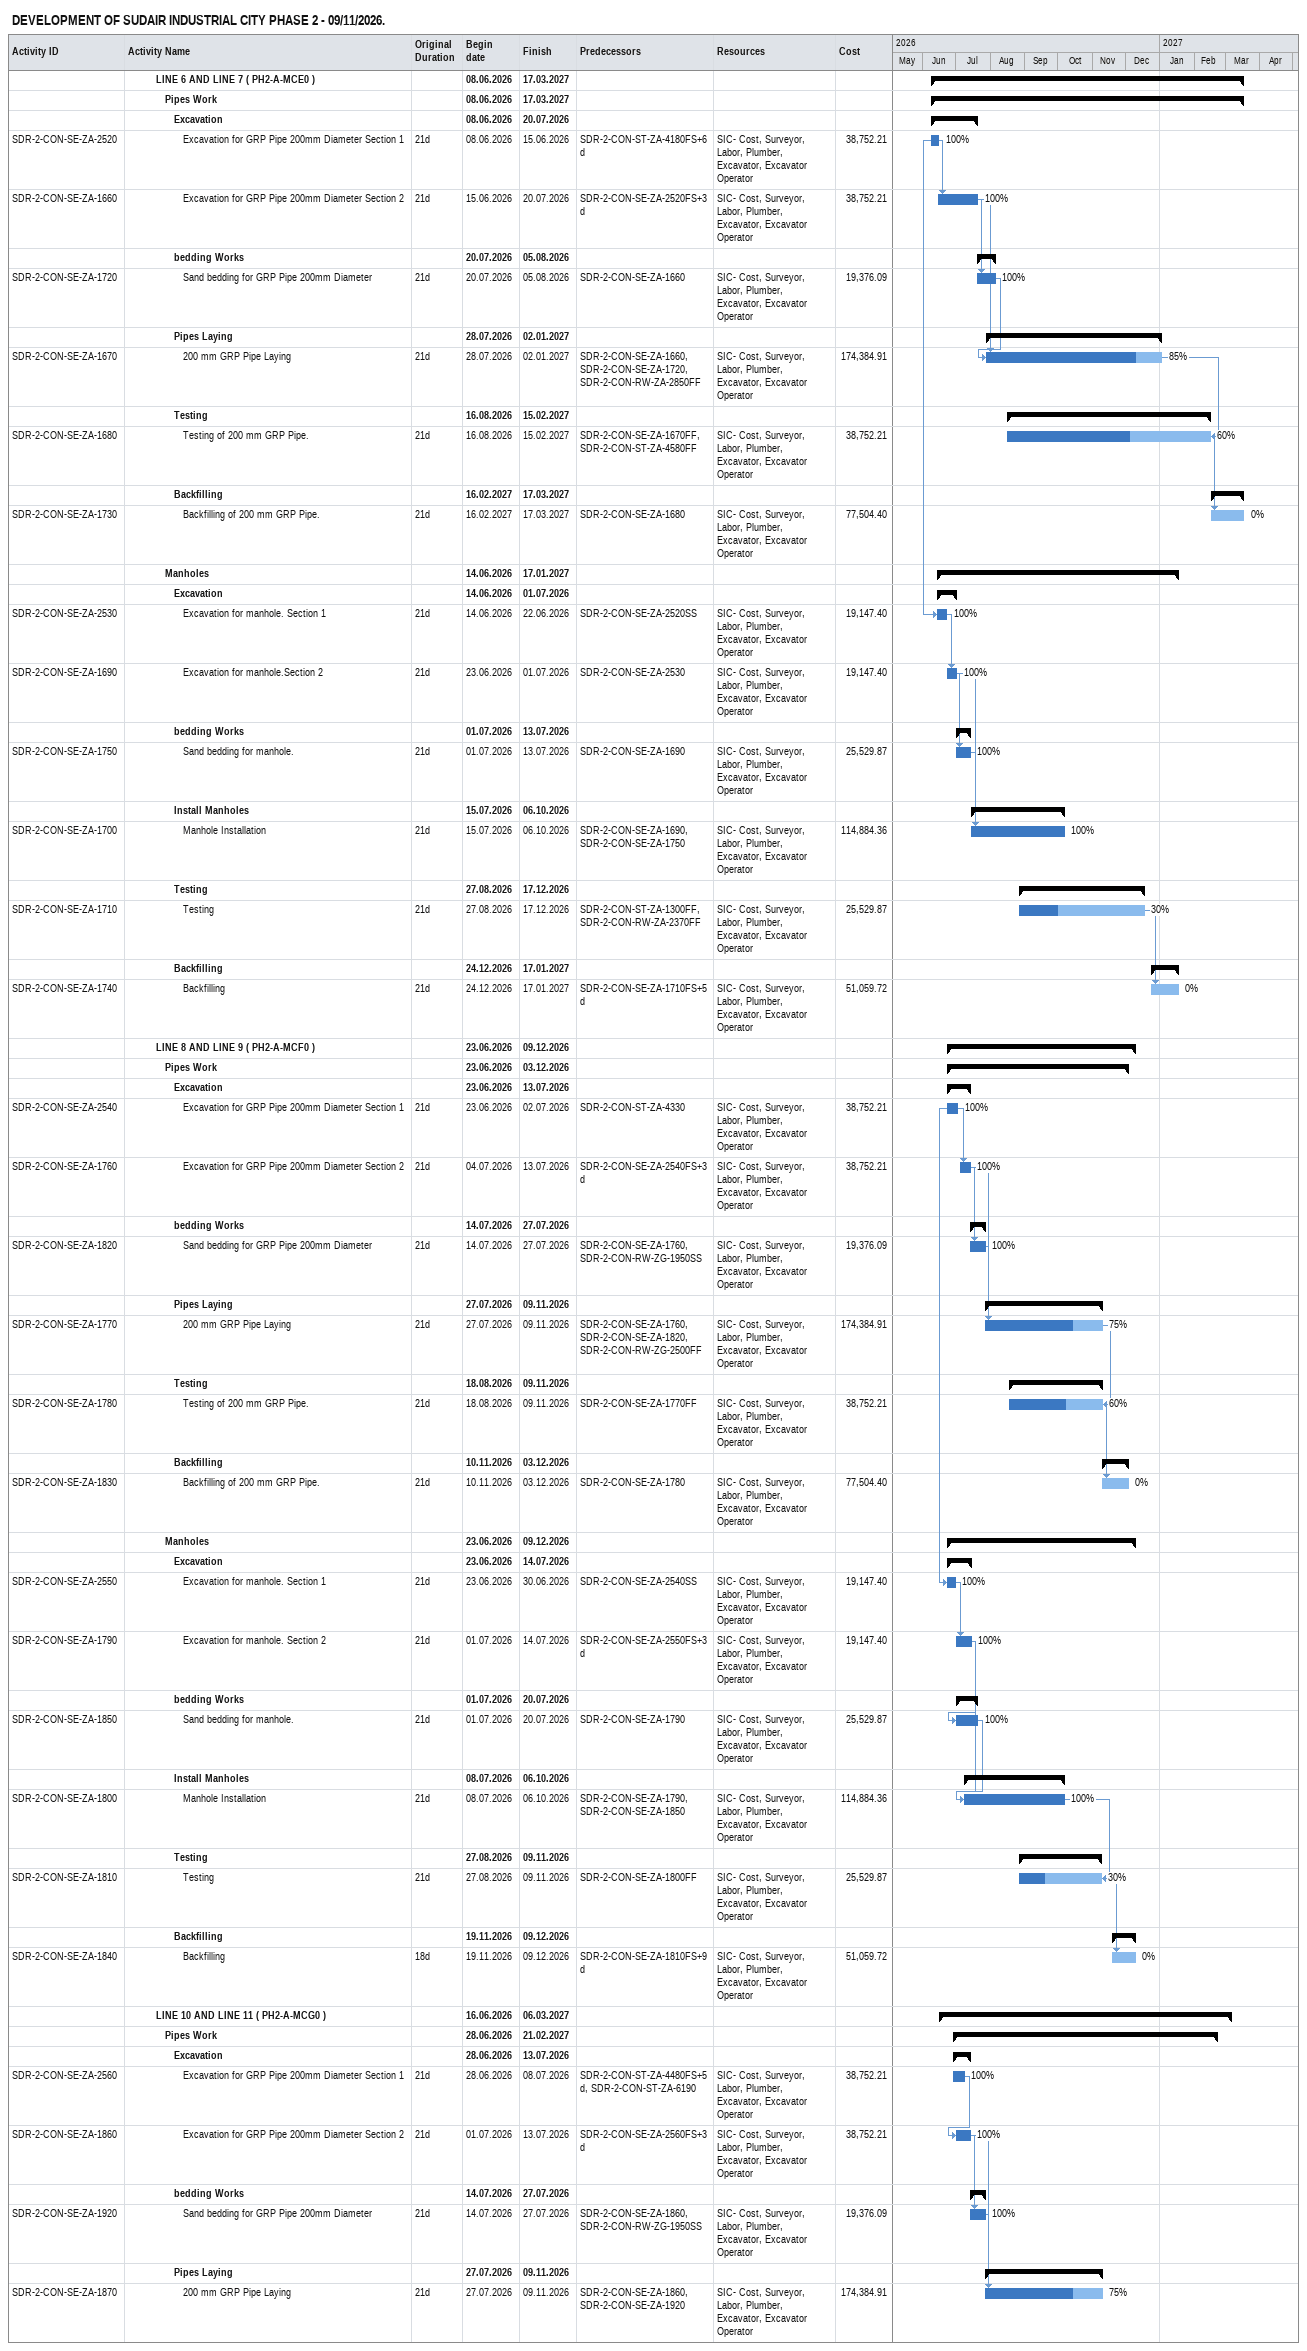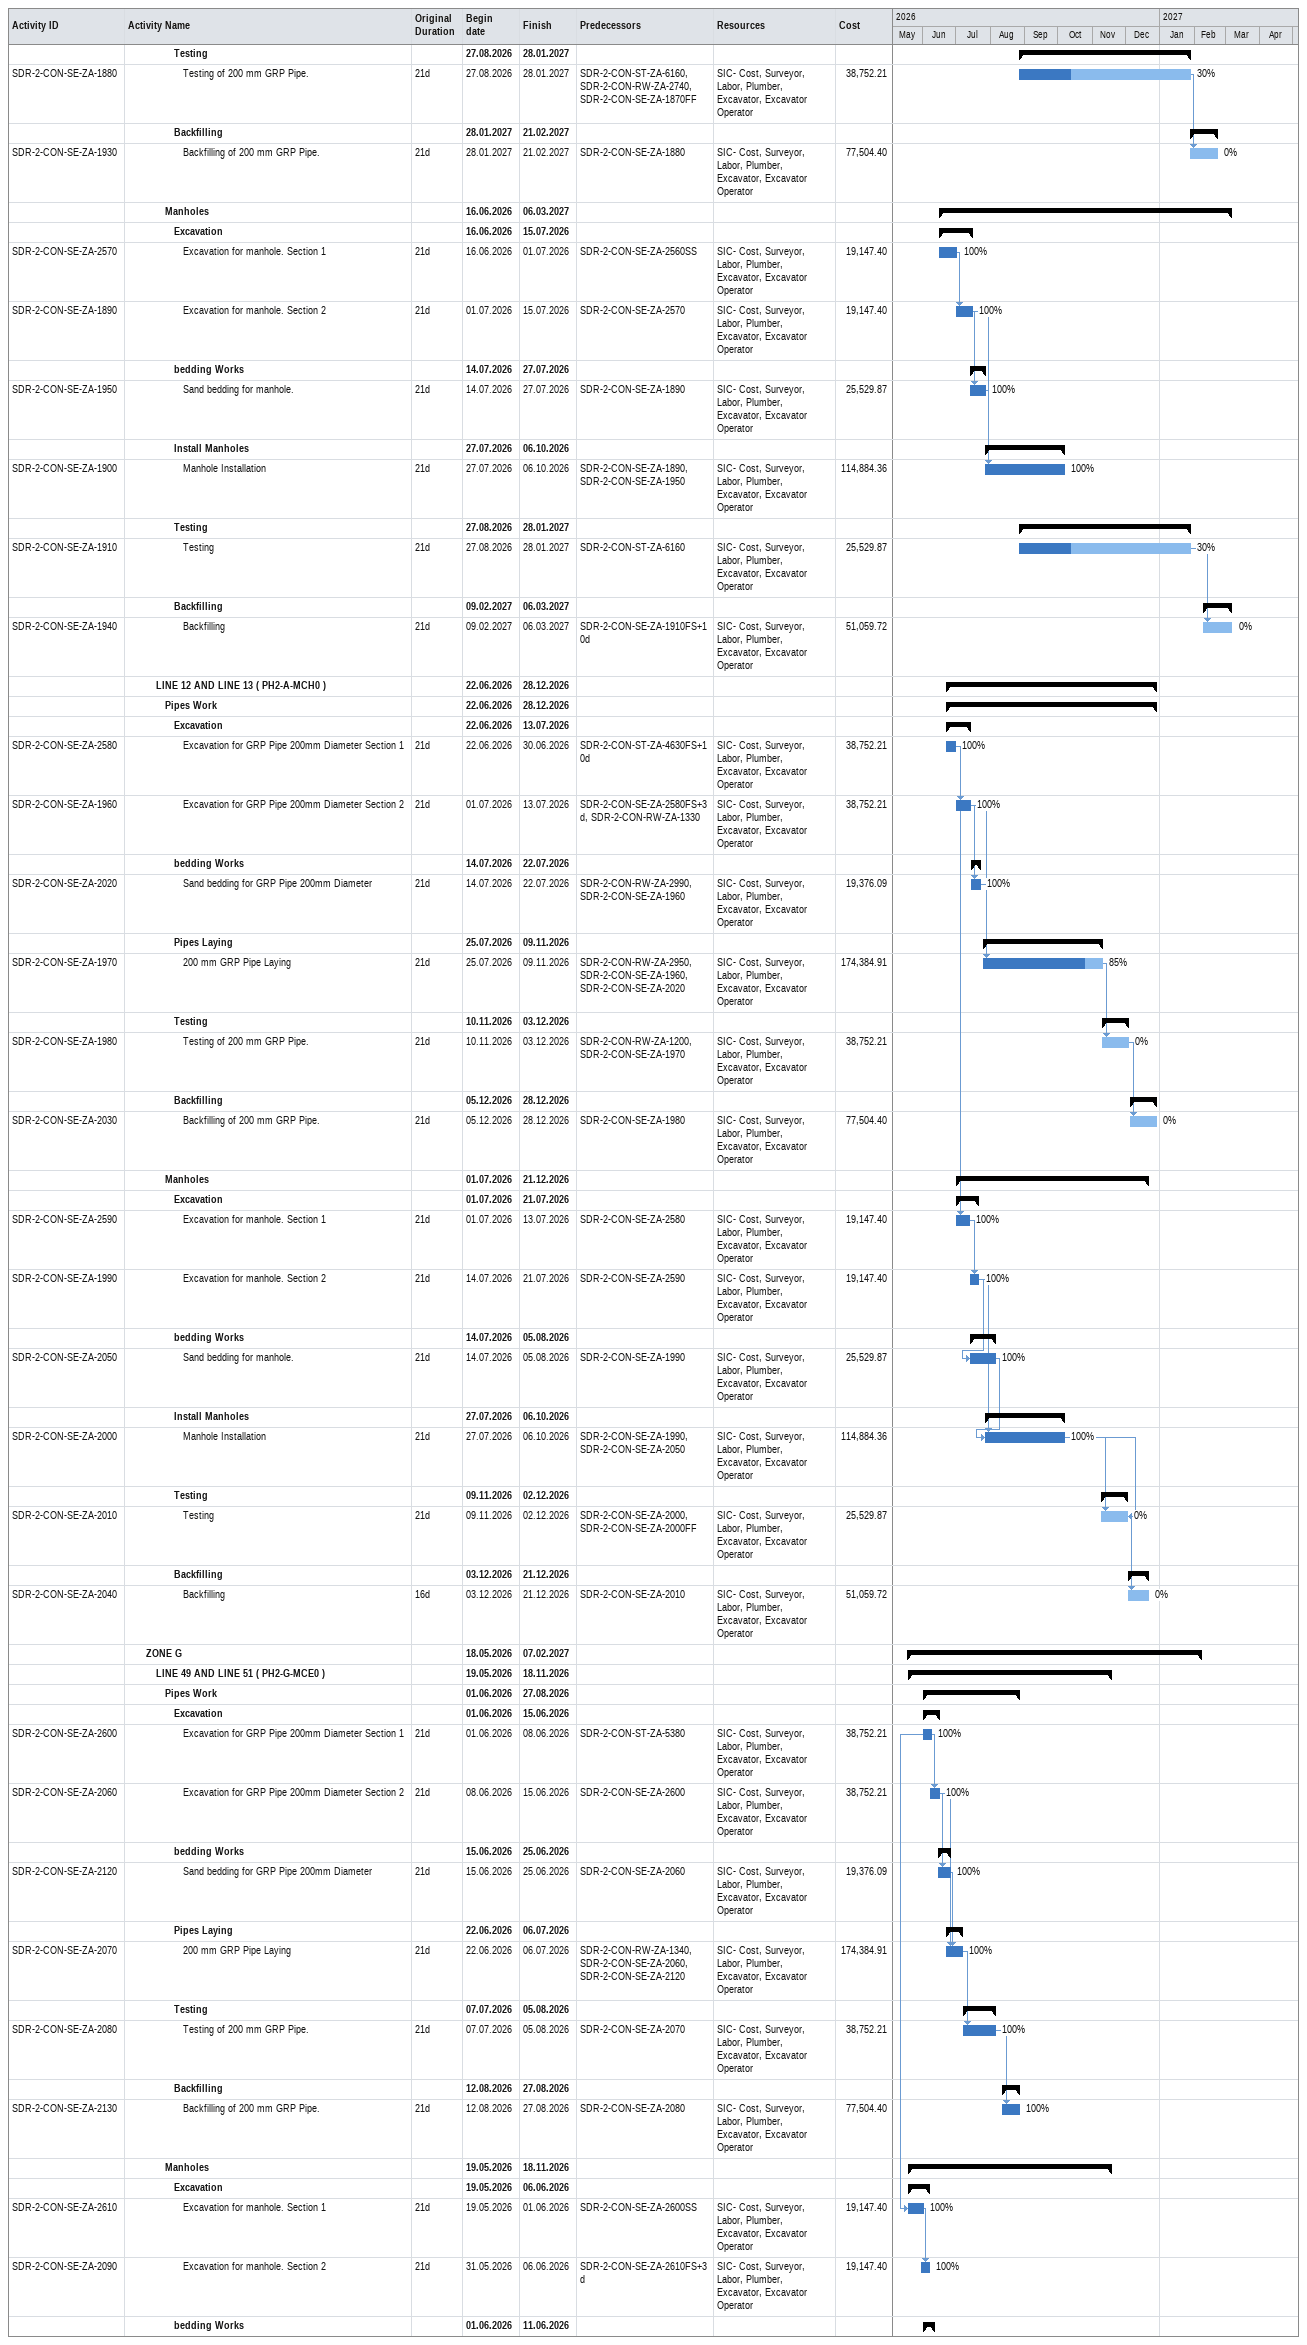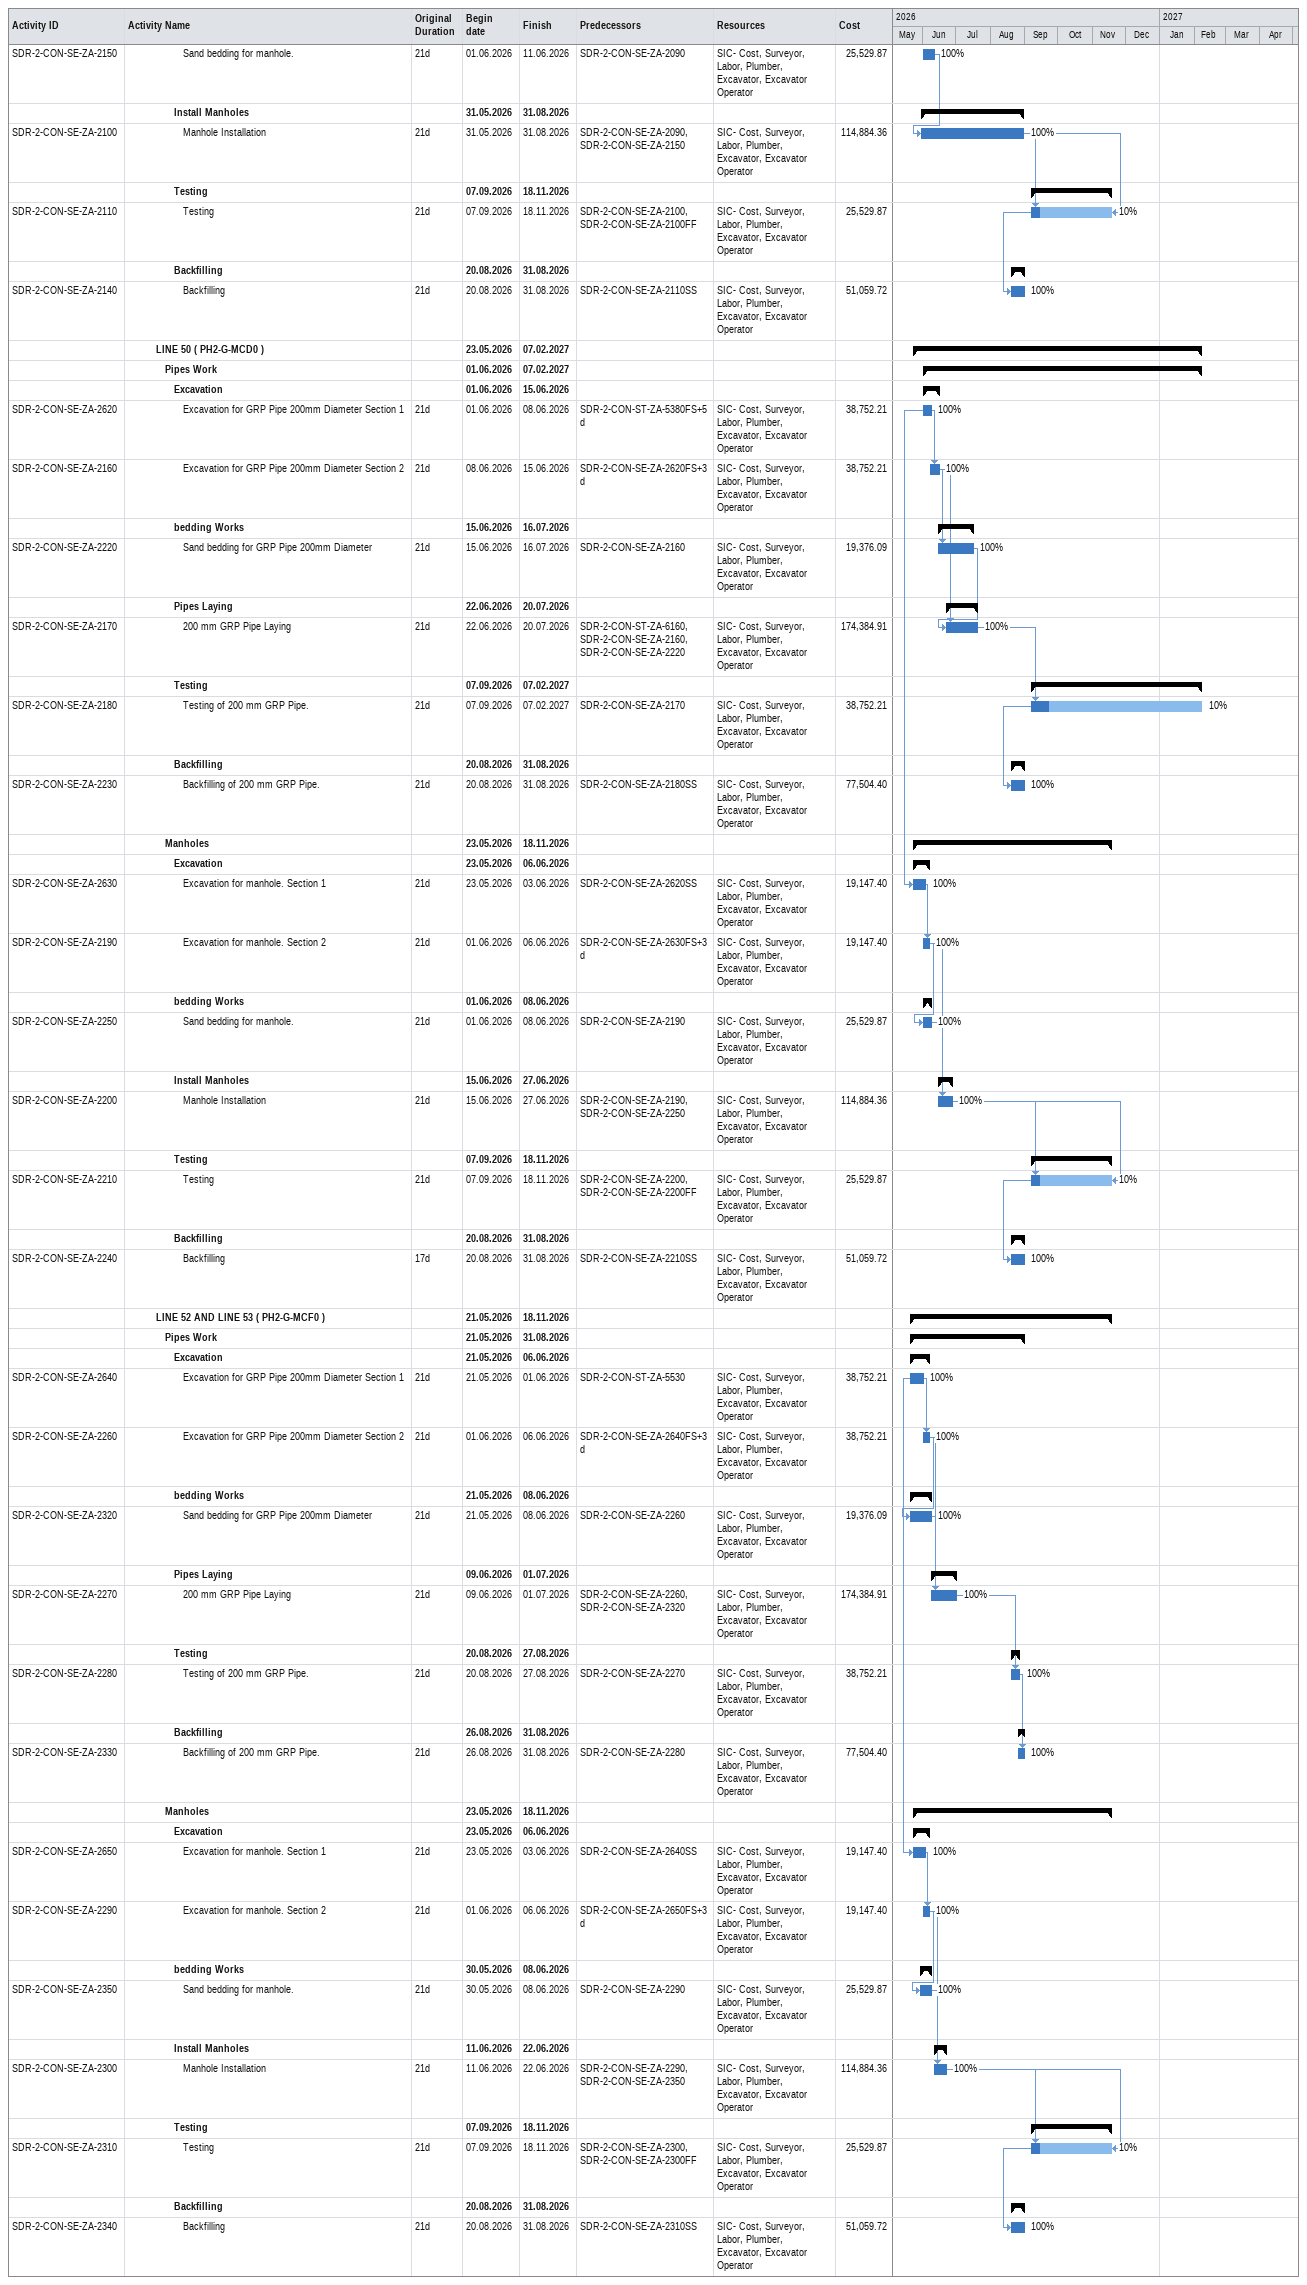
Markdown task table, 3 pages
DEVELOPMENT OF SUDAIR INDUSTRIAL CITY PHASE 2 - 09/11/2026.

| ID | Level | Task | Original duration | Start | Finish | Predecessors | Resources | % complete | Cost |
|---|---|---|---|---|---|---|---|---|---|
|  | 4 | **LINE 6 AND LINE 7 ( PH2-A-MCE0 )** |  | 2026-06-08 | 2027-03-17 |  |  |  |  |
|  | 5 | **Pipes Work** |  | 2026-06-08 | 2027-03-17 |  |  |  |  |
|  | 6 | **Excavation** |  | 2026-06-08 | 2026-07-20 |  |  |  |  |
| SDR-2-CON-SE-ZA-2520 | 7 | Excavation for GRP Pipe 200mm Diameter Section 1 | 21d | 2026-06-08 | 2026-06-15 | SDR-2-CON-ST-ZA-4180FS+6d | SIC- Cost, Surveyor, Labor, Plumber, Excavator, Excavator Operator | 100 | 38752.21 |
| SDR-2-CON-SE-ZA-1660 | 7 | Excavation for GRP Pipe 200mm Diameter Section 2 | 21d | 2026-06-15 | 2026-07-20 | SDR-2-CON-SE-ZA-2520FS+3d | SIC- Cost, Surveyor, Labor, Plumber, Excavator, Excavator Operator | 100 | 38752.21 |
|  | 6 | **bedding Works** |  | 2026-07-20 | 2026-08-05 |  |  |  |  |
| SDR-2-CON-SE-ZA-1720 | 7 | Sand bedding for GRP Pipe 200mm Diameter | 21d | 2026-07-20 | 2026-08-05 | SDR-2-CON-SE-ZA-1660 | SIC- Cost, Surveyor, Labor, Plumber, Excavator, Excavator Operator | 100 | 19376.09 |
|  | 6 | **Pipes Laying** |  | 2026-07-28 | 2027-01-02 |  |  |  |  |
| SDR-2-CON-SE-ZA-1670 | 7 | 200 mm GRP Pipe Laying | 21d | 2026-07-28 | 2027-01-02 | SDR-2-CON-SE-ZA-1660, SDR-2-CON-SE-ZA-1720, SDR-2-CON-RW-ZA-2850FF | SIC- Cost, Surveyor, Labor, Plumber, Excavator, Excavator Operator | 85 | 174384.91 |
|  | 6 | **Testing** |  | 2026-08-16 | 2027-02-15 |  |  |  |  |
| SDR-2-CON-SE-ZA-1680 | 7 | Testing of 200 mm GRP Pipe. | 21d | 2026-08-16 | 2027-02-15 | SDR-2-CON-SE-ZA-1670FF, SDR-2-CON-ST-ZA-4580FF | SIC- Cost, Surveyor, Labor, Plumber, Excavator, Excavator Operator | 60 | 38752.21 |
|  | 6 | **Backfilling** |  | 2027-02-16 | 2027-03-17 |  |  |  |  |
| SDR-2-CON-SE-ZA-1730 | 7 | Backfilling of 200 mm GRP Pipe. | 21d | 2027-02-16 | 2027-03-17 | SDR-2-CON-SE-ZA-1680 | SIC- Cost, Surveyor, Labor, Plumber, Excavator, Excavator Operator | 0 | 77504.40 |
|  | 5 | **Manholes** |  | 2026-06-14 | 2027-01-17 |  |  |  |  |
|  | 6 | **Excavation** |  | 2026-06-14 | 2026-07-01 |  |  |  |  |
| SDR-2-CON-SE-ZA-2530 | 7 | Excavation for manhole. Section 1 | 21d | 2026-06-14 | 2026-06-22 | SDR-2-CON-SE-ZA-2520SS | SIC- Cost, Surveyor, Labor, Plumber, Excavator, Excavator Operator | 100 | 19147.40 |
| SDR-2-CON-SE-ZA-1690 | 7 | Excavation for manhole.Section 2 | 21d | 2026-06-23 | 2026-07-01 | SDR-2-CON-SE-ZA-2530 | SIC- Cost, Surveyor, Labor, Plumber, Excavator, Excavator Operator | 100 | 19147.40 |
|  | 6 | **bedding Works** |  | 2026-07-01 | 2026-07-13 |  |  |  |  |
| SDR-2-CON-SE-ZA-1750 | 7 | Sand bedding for manhole. | 21d | 2026-07-01 | 2026-07-13 | SDR-2-CON-SE-ZA-1690 | SIC- Cost, Surveyor, Labor, Plumber, Excavator, Excavator Operator | 100 | 25529.87 |
|  | 6 | **Install Manholes** |  | 2026-07-15 | 2026-10-06 |  |  |  |  |
| SDR-2-CON-SE-ZA-1700 | 7 | Manhole Installation | 21d | 2026-07-15 | 2026-10-06 | SDR-2-CON-SE-ZA-1690, SDR-2-CON-SE-ZA-1750 | SIC- Cost, Surveyor, Labor, Plumber, Excavator, Excavator Operator | 100 | 114884.36 |
|  | 6 | **Testing** |  | 2026-08-27 | 2026-12-17 |  |  |  |  |
| SDR-2-CON-SE-ZA-1710 | 7 | Testing | 21d | 2026-08-27 | 2026-12-17 | SDR-2-CON-ST-ZA-1300FF, SDR-2-CON-RW-ZA-2370FF | SIC- Cost, Surveyor, Labor, Plumber, Excavator, Excavator Operator | 30 | 25529.87 |
|  | 6 | **Backfilling** |  | 2026-12-24 | 2027-01-17 |  |  |  |  |
| SDR-2-CON-SE-ZA-1740 | 7 | Backfilling | 21d | 2026-12-24 | 2027-01-17 | SDR-2-CON-SE-ZA-1710FS+5d | SIC- Cost, Surveyor, Labor, Plumber, Excavator, Excavator Operator | 0 | 51059.72 |
|  | 4 | **LINE 8 AND LINE 9 ( PH2-A-MCF0 )** |  | 2026-06-23 | 2026-12-09 |  |  |  |  |
|  | 5 | **Pipes Work** |  | 2026-06-23 | 2026-12-03 |  |  |  |  |
|  | 6 | **Excavation** |  | 2026-06-23 | 2026-07-13 |  |  |  |  |
| SDR-2-CON-SE-ZA-2540 | 7 | Excavation for GRP Pipe 200mm Diameter Section 1 | 21d | 2026-06-23 | 2026-07-02 | SDR-2-CON-ST-ZA-4330 | SIC- Cost, Surveyor, Labor, Plumber, Excavator, Excavator Operator | 100 | 38752.21 |
| SDR-2-CON-SE-ZA-1760 | 7 | Excavation for GRP Pipe 200mm Diameter Section 2 | 21d | 2026-07-04 | 2026-07-13 | SDR-2-CON-SE-ZA-2540FS+3d | SIC- Cost, Surveyor, Labor, Plumber, Excavator, Excavator Operator | 100 | 38752.21 |
|  | 6 | **bedding Works** |  | 2026-07-14 | 2026-07-27 |  |  |  |  |
| SDR-2-CON-SE-ZA-1820 | 7 | Sand bedding for GRP Pipe 200mm Diameter | 21d | 2026-07-14 | 2026-07-27 | SDR-2-CON-SE-ZA-1760, SDR-2-CON-RW-ZG-1950SS | SIC- Cost, Surveyor, Labor, Plumber, Excavator, Excavator Operator | 100 | 19376.09 |
|  | 6 | **Pipes Laying** |  | 2026-07-27 | 2026-11-09 |  |  |  |  |
| SDR-2-CON-SE-ZA-1770 | 7 | 200 mm GRP Pipe Laying | 21d | 2026-07-27 | 2026-11-09 | SDR-2-CON-SE-ZA-1760, SDR-2-CON-SE-ZA-1820, SDR-2-CON-RW-ZG-2500FF | SIC- Cost, Surveyor, Labor, Plumber, Excavator, Excavator Operator | 75 | 174384.91 |
|  | 6 | **Testing** |  | 2026-08-18 | 2026-11-09 |  |  |  |  |
| SDR-2-CON-SE-ZA-1780 | 7 | Testing of 200 mm GRP Pipe. | 21d | 2026-08-18 | 2026-11-09 | SDR-2-CON-SE-ZA-1770FF | SIC- Cost, Surveyor, Labor, Plumber, Excavator, Excavator Operator | 60 | 38752.21 |
|  | 6 | **Backfilling** |  | 2026-11-10 | 2026-12-03 |  |  |  |  |
| SDR-2-CON-SE-ZA-1830 | 7 | Backfilling of 200 mm GRP Pipe. | 21d | 2026-11-10 | 2026-12-03 | SDR-2-CON-SE-ZA-1780 | SIC- Cost, Surveyor, Labor, Plumber, Excavator, Excavator Operator | 0 | 77504.40 |
|  | 5 | **Manholes** |  | 2026-06-23 | 2026-12-09 |  |  |  |  |
|  | 6 | **Excavation** |  | 2026-06-23 | 2026-07-14 |  |  |  |  |
| SDR-2-CON-SE-ZA-2550 | 7 | Excavation for manhole. Section 1 | 21d | 2026-06-23 | 2026-06-30 | SDR-2-CON-SE-ZA-2540SS | SIC- Cost, Surveyor, Labor, Plumber, Excavator, Excavator Operator | 100 | 19147.40 |
| SDR-2-CON-SE-ZA-1790 | 7 | Excavation for manhole. Section 2 | 21d | 2026-07-01 | 2026-07-14 | SDR-2-CON-SE-ZA-2550FS+3d | SIC- Cost, Surveyor, Labor, Plumber, Excavator, Excavator Operator | 100 | 19147.40 |
|  | 6 | **bedding Works** |  | 2026-07-01 | 2026-07-20 |  |  |  |  |
| SDR-2-CON-SE-ZA-1850 | 7 | Sand bedding for manhole. | 21d | 2026-07-01 | 2026-07-20 | SDR-2-CON-SE-ZA-1790 | SIC- Cost, Surveyor, Labor, Plumber, Excavator, Excavator Operator | 100 | 25529.87 |
|  | 6 | **Install Manholes** |  | 2026-07-08 | 2026-10-06 |  |  |  |  |
| SDR-2-CON-SE-ZA-1800 | 7 | Manhole Installation | 21d | 2026-07-08 | 2026-10-06 | SDR-2-CON-SE-ZA-1790, SDR-2-CON-SE-ZA-1850 | SIC- Cost, Surveyor, Labor, Plumber, Excavator, Excavator Operator | 100 | 114884.36 |
|  | 6 | **Testing** |  | 2026-08-27 | 2026-11-09 |  |  |  |  |
| SDR-2-CON-SE-ZA-1810 | 7 | Testing | 21d | 2026-08-27 | 2026-11-09 | SDR-2-CON-SE-ZA-1800FF | SIC- Cost, Surveyor, Labor, Plumber, Excavator, Excavator Operator | 30 | 25529.87 |
|  | 6 | **Backfilling** |  | 2026-11-19 | 2026-12-09 |  |  |  |  |
| SDR-2-CON-SE-ZA-1840 | 7 | Backfilling | 18d | 2026-11-19 | 2026-12-09 | SDR-2-CON-SE-ZA-1810FS+9d | SIC- Cost, Surveyor, Labor, Plumber, Excavator, Excavator Operator | 0 | 51059.72 |
|  | 4 | **LINE 10 AND LINE 11 ( PH2-A-MCG0 )** |  | 2026-06-16 | 2027-03-06 |  |  |  |  |
|  | 5 | **Pipes Work** |  | 2026-06-28 | 2027-02-21 |  |  |  |  |
|  | 6 | **Excavation** |  | 2026-06-28 | 2026-07-13 |  |  |  |  |
| SDR-2-CON-SE-ZA-2560 | 7 | Excavation for GRP Pipe 200mm Diameter Section 1 | 21d | 2026-06-28 | 2026-07-08 | SDR-2-CON-ST-ZA-4480FS+5d, SDR-2-CON-ST-ZA-6190 | SIC- Cost, Surveyor, Labor, Plumber, Excavator, Excavator Operator | 100 | 38752.21 |
| SDR-2-CON-SE-ZA-1860 | 7 | Excavation for GRP Pipe 200mm Diameter Section 2 | 21d | 2026-07-01 | 2026-07-13 | SDR-2-CON-SE-ZA-2560FS+3d | SIC- Cost, Surveyor, Labor, Plumber, Excavator, Excavator Operator | 100 | 38752.21 |
|  | 6 | **bedding Works** |  | 2026-07-14 | 2026-07-27 |  |  |  |  |
| SDR-2-CON-SE-ZA-1920 | 7 | Sand bedding for GRP Pipe 200mm Diameter | 21d | 2026-07-14 | 2026-07-27 | SDR-2-CON-SE-ZA-1860, SDR-2-CON-RW-ZG-1950SS | SIC- Cost, Surveyor, Labor, Plumber, Excavator, Excavator Operator | 100 | 19376.09 |
|  | 6 | **Pipes Laying** |  | 2026-07-27 | 2026-11-09 |  |  |  |  |
| SDR-2-CON-SE-ZA-1870 | 7 | 200 mm GRP Pipe Laying | 21d | 2026-07-27 | 2026-11-09 | SDR-2-CON-SE-ZA-1860, SDR-2-CON-SE-ZA-1920 | SIC- Cost, Surveyor, Labor, Plumber, Excavator, Excavator Operator | 75 | 174384.91 |
|  | 6 | **Testing** |  | 2026-08-27 | 2027-01-28 |  |  |  |  |
| SDR-2-CON-SE-ZA-1880 | 7 | Testing of 200 mm GRP Pipe. | 21d | 2026-08-27 | 2027-01-28 | SDR-2-CON-ST-ZA-6160, SDR-2-CON-RW-ZA-2740, SDR-2-CON-SE-ZA-1870FF | SIC- Cost, Surveyor, Labor, Plumber, Excavator, Excavator Operator | 30 | 38752.21 |
|  | 6 | **Backfilling** |  | 2027-01-28 | 2027-02-21 |  |  |  |  |
| SDR-2-CON-SE-ZA-1930 | 7 | Backfilling of 200 mm GRP Pipe. | 21d | 2027-01-28 | 2027-02-21 | SDR-2-CON-SE-ZA-1880 | SIC- Cost, Surveyor, Labor, Plumber, Excavator, Excavator Operator | 0 | 77504.40 |
|  | 5 | **Manholes** |  | 2026-06-16 | 2027-03-06 |  |  |  |  |
|  | 6 | **Excavation** |  | 2026-06-16 | 2026-07-15 |  |  |  |  |
| SDR-2-CON-SE-ZA-2570 | 7 | Excavation for manhole. Section 1 | 21d | 2026-06-16 | 2026-07-01 | SDR-2-CON-SE-ZA-2560SS | SIC- Cost, Surveyor, Labor, Plumber, Excavator, Excavator Operator | 100 | 19147.40 |
| SDR-2-CON-SE-ZA-1890 | 7 | Excavation for manhole. Section 2 | 21d | 2026-07-01 | 2026-07-15 | SDR-2-CON-SE-ZA-2570 | SIC- Cost, Surveyor, Labor, Plumber, Excavator, Excavator Operator | 100 | 19147.40 |
|  | 6 | **bedding Works** |  | 2026-07-14 | 2026-07-27 |  |  |  |  |
| SDR-2-CON-SE-ZA-1950 | 7 | Sand bedding for manhole. | 21d | 2026-07-14 | 2026-07-27 | SDR-2-CON-SE-ZA-1890 | SIC- Cost, Surveyor, Labor, Plumber, Excavator, Excavator Operator | 100 | 25529.87 |
|  | 6 | **Install Manholes** |  | 2026-07-27 | 2026-10-06 |  |  |  |  |
| SDR-2-CON-SE-ZA-1900 | 7 | Manhole Installation | 21d | 2026-07-27 | 2026-10-06 | SDR-2-CON-SE-ZA-1890, SDR-2-CON-SE-ZA-1950 | SIC- Cost, Surveyor, Labor, Plumber, Excavator, Excavator Operator | 100 | 114884.36 |
|  | 6 | **Testing** |  | 2026-08-27 | 2027-01-28 |  |  |  |  |
| SDR-2-CON-SE-ZA-1910 | 7 | Testing | 21d | 2026-08-27 | 2027-01-28 | SDR-2-CON-ST-ZA-6160 | SIC- Cost, Surveyor, Labor, Plumber, Excavator, Excavator Operator | 30 | 25529.87 |
|  | 6 | **Backfilling** |  | 2027-02-09 | 2027-03-06 |  |  |  |  |
| SDR-2-CON-SE-ZA-1940 | 7 | Backfilling | 21d | 2027-02-09 | 2027-03-06 | SDR-2-CON-SE-ZA-1910FS+10d | SIC- Cost, Surveyor, Labor, Plumber, Excavator, Excavator Operator | 0 | 51059.72 |
|  | 4 | **LINE 12 AND LINE 13 ( PH2-A-MCH0 )** |  | 2026-06-22 | 2026-12-28 |  |  |  |  |
|  | 5 | **Pipes Work** |  | 2026-06-22 | 2026-12-28 |  |  |  |  |
|  | 6 | **Excavation** |  | 2026-06-22 | 2026-07-13 |  |  |  |  |
| SDR-2-CON-SE-ZA-2580 | 7 | Excavation for GRP Pipe 200mm Diameter Section 1 | 21d | 2026-06-22 | 2026-06-30 | SDR-2-CON-ST-ZA-4630FS+10d | SIC- Cost, Surveyor, Labor, Plumber, Excavator, Excavator Operator | 100 | 38752.21 |
| SDR-2-CON-SE-ZA-1960 | 7 | Excavation for GRP Pipe 200mm Diameter Section 2 | 21d | 2026-07-01 | 2026-07-13 | SDR-2-CON-SE-ZA-2580FS+3d, SDR-2-CON-RW-ZA-1330 | SIC- Cost, Surveyor, Labor, Plumber, Excavator, Excavator Operator | 100 | 38752.21 |
|  | 6 | **bedding Works** |  | 2026-07-14 | 2026-07-22 |  |  |  |  |
| SDR-2-CON-SE-ZA-2020 | 7 | Sand bedding for GRP Pipe 200mm Diameter | 21d | 2026-07-14 | 2026-07-22 | SDR-2-CON-RW-ZA-2990, SDR-2-CON-SE-ZA-1960 | SIC- Cost, Surveyor, Labor, Plumber, Excavator, Excavator Operator | 100 | 19376.09 |
|  | 6 | **Pipes Laying** |  | 2026-07-25 | 2026-11-09 |  |  |  |  |
| SDR-2-CON-SE-ZA-1970 | 7 | 200 mm GRP Pipe Laying | 21d | 2026-07-25 | 2026-11-09 | SDR-2-CON-RW-ZA-2950, SDR-2-CON-SE-ZA-1960, SDR-2-CON-SE-ZA-2020 | SIC- Cost, Surveyor, Labor, Plumber, Excavator, Excavator Operator | 85 | 174384.91 |
|  | 6 | **Testing** |  | 2026-11-10 | 2026-12-03 |  |  |  |  |
| SDR-2-CON-SE-ZA-1980 | 7 | Testing of 200 mm GRP Pipe. | 21d | 2026-11-10 | 2026-12-03 | SDR-2-CON-RW-ZA-1200, SDR-2-CON-SE-ZA-1970 | SIC- Cost, Surveyor, Labor, Plumber, Excavator, Excavator Operator | 0 | 38752.21 |
|  | 6 | **Backfilling** |  | 2026-12-05 | 2026-12-28 |  |  |  |  |
| SDR-2-CON-SE-ZA-2030 | 7 | Backfilling of 200 mm GRP Pipe. | 21d | 2026-12-05 | 2026-12-28 | SDR-2-CON-SE-ZA-1980 | SIC- Cost, Surveyor, Labor, Plumber, Excavator, Excavator Operator | 0 | 77504.40 |
|  | 5 | **Manholes** |  | 2026-07-01 | 2026-12-21 |  |  |  |  |
|  | 6 | **Excavation** |  | 2026-07-01 | 2026-07-21 |  |  |  |  |
| SDR-2-CON-SE-ZA-2590 | 7 | Excavation for manhole. Section 1 | 21d | 2026-07-01 | 2026-07-13 | SDR-2-CON-SE-ZA-2580 | SIC- Cost, Surveyor, Labor, Plumber, Excavator, Excavator Operator | 100 | 19147.40 |
| SDR-2-CON-SE-ZA-1990 | 7 | Excavation for manhole. Section 2 | 21d | 2026-07-14 | 2026-07-21 | SDR-2-CON-SE-ZA-2590 | SIC- Cost, Surveyor, Labor, Plumber, Excavator, Excavator Operator | 100 | 19147.40 |
|  | 6 | **bedding Works** |  | 2026-07-14 | 2026-08-05 |  |  |  |  |
| SDR-2-CON-SE-ZA-2050 | 7 | Sand bedding for manhole. | 21d | 2026-07-14 | 2026-08-05 | SDR-2-CON-SE-ZA-1990 | SIC- Cost, Surveyor, Labor, Plumber, Excavator, Excavator Operator | 100 | 25529.87 |
|  | 6 | **Install Manholes** |  | 2026-07-27 | 2026-10-06 |  |  |  |  |
| SDR-2-CON-SE-ZA-2000 | 7 | Manhole Installation | 21d | 2026-07-27 | 2026-10-06 | SDR-2-CON-SE-ZA-1990, SDR-2-CON-SE-ZA-2050 | SIC- Cost, Surveyor, Labor, Plumber, Excavator, Excavator Operator | 100 | 114884.36 |
|  | 6 | **Testing** |  | 2026-11-09 | 2026-12-02 |  |  |  |  |
| SDR-2-CON-SE-ZA-2010 | 7 | Testing | 21d | 2026-11-09 | 2026-12-02 | SDR-2-CON-SE-ZA-2000, SDR-2-CON-SE-ZA-2000FF | SIC- Cost, Surveyor, Labor, Plumber, Excavator, Excavator Operator | 0 | 25529.87 |
|  | 6 | **Backfilling** |  | 2026-12-03 | 2026-12-21 |  |  |  |  |
| SDR-2-CON-SE-ZA-2040 | 7 | Backfilling | 16d | 2026-12-03 | 2026-12-21 | SDR-2-CON-SE-ZA-2010 | SIC- Cost, Surveyor, Labor, Plumber, Excavator, Excavator Operator | 0 | 51059.72 |
|  | 3 | **ZONE G** |  | 2026-05-18 | 2027-02-07 |  |  |  |  |
|  | 4 | **LINE 49 AND LINE 51 ( PH2-G-MCE0 )** |  | 2026-05-19 | 2026-11-18 |  |  |  |  |
|  | 5 | **Pipes Work** |  | 2026-06-01 | 2026-08-27 |  |  |  |  |
|  | 6 | **Excavation** |  | 2026-06-01 | 2026-06-15 |  |  |  |  |
| SDR-2-CON-SE-ZA-2600 | 7 | Excavation for GRP Pipe 200mm Diameter Section 1 | 21d | 2026-06-01 | 2026-06-08 | SDR-2-CON-ST-ZA-5380 | SIC- Cost, Surveyor, Labor, Plumber, Excavator, Excavator Operator | 100 | 38752.21 |
| SDR-2-CON-SE-ZA-2060 | 7 | Excavation for GRP Pipe 200mm Diameter Section 2 | 21d | 2026-06-08 | 2026-06-15 | SDR-2-CON-SE-ZA-2600 | SIC- Cost, Surveyor, Labor, Plumber, Excavator, Excavator Operator | 100 | 38752.21 |
|  | 6 | **bedding Works** |  | 2026-06-15 | 2026-06-25 |  |  |  |  |
| SDR-2-CON-SE-ZA-2120 | 7 | Sand bedding for GRP Pipe 200mm Diameter | 21d | 2026-06-15 | 2026-06-25 | SDR-2-CON-SE-ZA-2060 | SIC- Cost, Surveyor, Labor, Plumber, Excavator, Excavator Operator | 100 | 19376.09 |
|  | 6 | **Pipes Laying** |  | 2026-06-22 | 2026-07-06 |  |  |  |  |
| SDR-2-CON-SE-ZA-2070 | 7 | 200 mm GRP Pipe Laying | 21d | 2026-06-22 | 2026-07-06 | SDR-2-CON-RW-ZA-1340, SDR-2-CON-SE-ZA-2060, SDR-2-CON-SE-ZA-2120 | SIC- Cost, Surveyor, Labor, Plumber, Excavator, Excavator Operator | 100 | 174384.91 |
|  | 6 | **Testing** |  | 2026-07-07 | 2026-08-05 |  |  |  |  |
| SDR-2-CON-SE-ZA-2080 | 7 | Testing of 200 mm GRP Pipe. | 21d | 2026-07-07 | 2026-08-05 | SDR-2-CON-SE-ZA-2070 | SIC- Cost, Surveyor, Labor, Plumber, Excavator, Excavator Operator | 100 | 38752.21 |
|  | 6 | **Backfilling** |  | 2026-08-12 | 2026-08-27 |  |  |  |  |
| SDR-2-CON-SE-ZA-2130 | 7 | Backfilling of 200 mm GRP Pipe. | 21d | 2026-08-12 | 2026-08-27 | SDR-2-CON-SE-ZA-2080 | SIC- Cost, Surveyor, Labor, Plumber, Excavator, Excavator Operator | 100 | 77504.40 |
|  | 5 | **Manholes** |  | 2026-05-19 | 2026-11-18 |  |  |  |  |
|  | 6 | **Excavation** |  | 2026-05-19 | 2026-06-06 |  |  |  |  |
| SDR-2-CON-SE-ZA-2610 | 7 | Excavation for manhole. Section 1 | 21d | 2026-05-19 | 2026-06-01 | SDR-2-CON-SE-ZA-2600SS | SIC- Cost, Surveyor, Labor, Plumber, Excavator, Excavator Operator | 100 | 19147.40 |
| SDR-2-CON-SE-ZA-2090 | 7 | Excavation for manhole. Section 2 | 21d | 2026-05-31 | 2026-06-06 | SDR-2-CON-SE-ZA-2610FS+3d | SIC- Cost, Surveyor, Labor, Plumber, Excavator, Excavator Operator | 100 | 19147.40 |
|  | 6 | **bedding Works** |  | 2026-06-01 | 2026-06-11 |  |  |  |  |
| SDR-2-CON-SE-ZA-2150 | 7 | Sand bedding for manhole. | 21d | 2026-06-01 | 2026-06-11 | SDR-2-CON-SE-ZA-2090 | SIC- Cost, Surveyor, Labor, Plumber, Excavator, Excavator Operator | 100 | 25529.87 |
|  | 6 | **Install Manholes** |  | 2026-05-31 | 2026-08-31 |  |  |  |  |
| SDR-2-CON-SE-ZA-2100 | 7 | Manhole Installation | 21d | 2026-05-31 | 2026-08-31 | SDR-2-CON-SE-ZA-2090, SDR-2-CON-SE-ZA-2150 | SIC- Cost, Surveyor, Labor, Plumber, Excavator, Excavator Operator | 100 | 114884.36 |
|  | 6 | **Testing** |  | 2026-09-07 | 2026-11-18 |  |  |  |  |
| SDR-2-CON-SE-ZA-2110 | 7 | Testing | 21d | 2026-09-07 | 2026-11-18 | SDR-2-CON-SE-ZA-2100, SDR-2-CON-SE-ZA-2100FF | SIC- Cost, Surveyor, Labor, Plumber, Excavator, Excavator Operator | 10 | 25529.87 |
|  | 6 | **Backfilling** |  | 2026-08-20 | 2026-08-31 |  |  |  |  |
| SDR-2-CON-SE-ZA-2140 | 7 | Backfilling | 21d | 2026-08-20 | 2026-08-31 | SDR-2-CON-SE-ZA-2110SS | SIC- Cost, Surveyor, Labor, Plumber, Excavator, Excavator Operator | 100 | 51059.72 |
|  | 4 | **LINE 50 ( PH2-G-MCD0 )** |  | 2026-05-23 | 2027-02-07 |  |  |  |  |
|  | 5 | **Pipes Work** |  | 2026-06-01 | 2027-02-07 |  |  |  |  |
|  | 6 | **Excavation** |  | 2026-06-01 | 2026-06-15 |  |  |  |  |
| SDR-2-CON-SE-ZA-2620 | 7 | Excavation for GRP Pipe 200mm Diameter Section 1 | 21d | 2026-06-01 | 2026-06-08 | SDR-2-CON-ST-ZA-5380FS+5d | SIC- Cost, Surveyor, Labor, Plumber, Excavator, Excavator Operator | 100 | 38752.21 |
| SDR-2-CON-SE-ZA-2160 | 7 | Excavation for GRP Pipe 200mm Diameter Section 2 | 21d | 2026-06-08 | 2026-06-15 | SDR-2-CON-SE-ZA-2620FS+3d | SIC- Cost, Surveyor, Labor, Plumber, Excavator, Excavator Operator | 100 | 38752.21 |
|  | 6 | **bedding Works** |  | 2026-06-15 | 2026-07-16 |  |  |  |  |
| SDR-2-CON-SE-ZA-2220 | 7 | Sand bedding for GRP Pipe 200mm Diameter | 21d | 2026-06-15 | 2026-07-16 | SDR-2-CON-SE-ZA-2160 | SIC- Cost, Surveyor, Labor, Plumber, Excavator, Excavator Operator | 100 | 19376.09 |
|  | 6 | **Pipes Laying** |  | 2026-06-22 | 2026-07-20 |  |  |  |  |
| SDR-2-CON-SE-ZA-2170 | 7 | 200 mm GRP Pipe Laying | 21d | 2026-06-22 | 2026-07-20 | SDR-2-CON-ST-ZA-6160, SDR-2-CON-SE-ZA-2160, SDR-2-CON-SE-ZA-2220 | SIC- Cost, Surveyor, Labor, Plumber, Excavator, Excavator Operator | 100 | 174384.91 |
|  | 6 | **Testing** |  | 2026-09-07 | 2027-02-07 |  |  |  |  |
| SDR-2-CON-SE-ZA-2180 | 7 | Testing of 200 mm GRP Pipe. | 21d | 2026-09-07 | 2027-02-07 | SDR-2-CON-SE-ZA-2170 | SIC- Cost, Surveyor, Labor, Plumber, Excavator, Excavator Operator | 10 | 38752.21 |
|  | 6 | **Backfilling** |  | 2026-08-20 | 2026-08-31 |  |  |  |  |
| SDR-2-CON-SE-ZA-2230 | 7 | Backfilling of 200 mm GRP Pipe. | 21d | 2026-08-20 | 2026-08-31 | SDR-2-CON-SE-ZA-2180SS | SIC- Cost, Surveyor, Labor, Plumber, Excavator, Excavator Operator | 100 | 77504.40 |
|  | 5 | **Manholes** |  | 2026-05-23 | 2026-11-18 |  |  |  |  |
|  | 6 | **Excavation** |  | 2026-05-23 | 2026-06-06 |  |  |  |  |
| SDR-2-CON-SE-ZA-2630 | 7 | Excavation for manhole. Section 1 | 21d | 2026-05-23 | 2026-06-03 | SDR-2-CON-SE-ZA-2620SS | SIC- Cost, Surveyor, Labor, Plumber, Excavator, Excavator Operator | 100 | 19147.40 |
| SDR-2-CON-SE-ZA-2190 | 7 | Excavation for manhole. Section 2 | 21d | 2026-06-01 | 2026-06-06 | SDR-2-CON-SE-ZA-2630FS+3d | SIC- Cost, Surveyor, Labor, Plumber, Excavator, Excavator Operator | 100 | 19147.40 |
|  | 6 | **bedding Works** |  | 2026-06-01 | 2026-06-08 |  |  |  |  |
| SDR-2-CON-SE-ZA-2250 | 7 | Sand bedding for manhole. | 21d | 2026-06-01 | 2026-06-08 | SDR-2-CON-SE-ZA-2190 | SIC- Cost, Surveyor, Labor, Plumber, Excavator, Excavator Operator | 100 | 25529.87 |
|  | 6 | **Install Manholes** |  | 2026-06-15 | 2026-06-27 |  |  |  |  |
| SDR-2-CON-SE-ZA-2200 | 7 | Manhole Installation | 21d | 2026-06-15 | 2026-06-27 | SDR-2-CON-SE-ZA-2190, SDR-2-CON-SE-ZA-2250 | SIC- Cost, Surveyor, Labor, Plumber, Excavator, Excavator Operator | 100 | 114884.36 |
|  | 6 | **Testing** |  | 2026-09-07 | 2026-11-18 |  |  |  |  |
| SDR-2-CON-SE-ZA-2210 | 7 | Testing | 21d | 2026-09-07 | 2026-11-18 | SDR-2-CON-SE-ZA-2200, SDR-2-CON-SE-ZA-2200FF | SIC- Cost, Surveyor, Labor, Plumber, Excavator, Excavator Operator | 10 | 25529.87 |
|  | 6 | **Backfilling** |  | 2026-08-20 | 2026-08-31 |  |  |  |  |
| SDR-2-CON-SE-ZA-2240 | 7 | Backfilling | 17d | 2026-08-20 | 2026-08-31 | SDR-2-CON-SE-ZA-2210SS | SIC- Cost, Surveyor, Labor, Plumber, Excavator, Excavator Operator | 100 | 51059.72 |
|  | 4 | **LINE 52 AND LINE 53 ( PH2-G-MCF0 )** |  | 2026-05-21 | 2026-11-18 |  |  |  |  |
|  | 5 | **Pipes Work** |  | 2026-05-21 | 2026-08-31 |  |  |  |  |
|  | 6 | **Excavation** |  | 2026-05-21 | 2026-06-06 |  |  |  |  |
| SDR-2-CON-SE-ZA-2640 | 7 | Excavation for GRP Pipe 200mm Diameter Section 1 | 21d | 2026-05-21 | 2026-06-01 | SDR-2-CON-ST-ZA-5530 | SIC- Cost, Surveyor, Labor, Plumber, Excavator, Excavator Operator | 100 | 38752.21 |
| SDR-2-CON-SE-ZA-2260 | 7 | Excavation for GRP Pipe 200mm Diameter Section 2 | 21d | 2026-06-01 | 2026-06-06 | SDR-2-CON-SE-ZA-2640FS+3d | SIC- Cost, Surveyor, Labor, Plumber, Excavator, Excavator Operator | 100 | 38752.21 |
|  | 6 | **bedding Works** |  | 2026-05-21 | 2026-06-08 |  |  |  |  |
| SDR-2-CON-SE-ZA-2320 | 7 | Sand bedding for GRP Pipe 200mm Diameter | 21d | 2026-05-21 | 2026-06-08 | SDR-2-CON-SE-ZA-2260 | SIC- Cost, Surveyor, Labor, Plumber, Excavator, Excavator Operator | 100 | 19376.09 |
|  | 6 | **Pipes Laying** |  | 2026-06-09 | 2026-07-01 |  |  |  |  |
| SDR-2-CON-SE-ZA-2270 | 7 | 200 mm GRP Pipe Laying | 21d | 2026-06-09 | 2026-07-01 | SDR-2-CON-SE-ZA-2260, SDR-2-CON-SE-ZA-2320 | SIC- Cost, Surveyor, Labor, Plumber, Excavator, Excavator Operator | 100 | 174384.91 |
|  | 6 | **Testing** |  | 2026-08-20 | 2026-08-27 |  |  |  |  |
| SDR-2-CON-SE-ZA-2280 | 7 | Testing of 200 mm GRP Pipe. | 21d | 2026-08-20 | 2026-08-27 | SDR-2-CON-SE-ZA-2270 | SIC- Cost, Surveyor, Labor, Plumber, Excavator, Excavator Operator | 100 | 38752.21 |
|  | 6 | **Backfilling** |  | 2026-08-26 | 2026-08-31 |  |  |  |  |
| SDR-2-CON-SE-ZA-2330 | 7 | Backfilling of 200 mm GRP Pipe. | 21d | 2026-08-26 | 2026-08-31 | SDR-2-CON-SE-ZA-2280 | SIC- Cost, Surveyor, Labor, Plumber, Excavator, Excavator Operator | 100 | 77504.40 |
|  | 5 | **Manholes** |  | 2026-05-23 | 2026-11-18 |  |  |  |  |
|  | 6 | **Excavation** |  | 2026-05-23 | 2026-06-06 |  |  |  |  |
| SDR-2-CON-SE-ZA-2650 | 7 | Excavation for manhole. Section 1 | 21d | 2026-05-23 | 2026-06-03 | SDR-2-CON-SE-ZA-2640SS | SIC- Cost, Surveyor, Labor, Plumber, Excavator, Excavator Operator | 100 | 19147.40 |
| SDR-2-CON-SE-ZA-2290 | 7 | Excavation for manhole. Section 2 | 21d | 2026-06-01 | 2026-06-06 | SDR-2-CON-SE-ZA-2650FS+3d | SIC- Cost, Surveyor, Labor, Plumber, Excavator, Excavator Operator | 100 | 19147.40 |
|  | 6 | **bedding Works** |  | 2026-05-30 | 2026-06-08 |  |  |  |  |
| SDR-2-CON-SE-ZA-2350 | 7 | Sand bedding for manhole. | 21d | 2026-05-30 | 2026-06-08 | SDR-2-CON-SE-ZA-2290 | SIC- Cost, Surveyor, Labor, Plumber, Excavator, Excavator Operator | 100 | 25529.87 |
|  | 6 | **Install Manholes** |  | 2026-06-11 | 2026-06-22 |  |  |  |  |
| SDR-2-CON-SE-ZA-2300 | 7 | Manhole Installation | 21d | 2026-06-11 | 2026-06-22 | SDR-2-CON-SE-ZA-2290, SDR-2-CON-SE-ZA-2350 | SIC- Cost, Surveyor, Labor, Plumber, Excavator, Excavator Operator | 100 | 114884.36 |
|  | 6 | **Testing** |  | 2026-09-07 | 2026-11-18 |  |  |  |  |
| SDR-2-CON-SE-ZA-2310 | 7 | Testing | 21d | 2026-09-07 | 2026-11-18 | SDR-2-CON-SE-ZA-2300, SDR-2-CON-SE-ZA-2300FF | SIC- Cost, Surveyor, Labor, Plumber, Excavator, Excavator Operator | 10 | 25529.87 |
|  | 6 | **Backfilling** |  | 2026-08-20 | 2026-08-31 |  |  |  |  |
| SDR-2-CON-SE-ZA-2340 | 7 | Backfilling | 21d | 2026-08-20 | 2026-08-31 | SDR-2-CON-SE-ZA-2310SS | SIC- Cost, Surveyor, Labor, Plumber, Excavator, Excavator Operator | 100 | 51059.72 |
